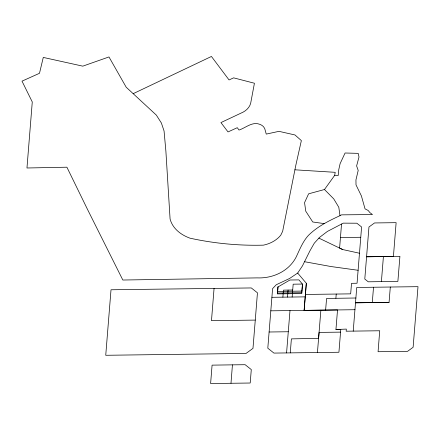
<?xml version="1.0" encoding="UTF-8"?>
<svg xmlns="http://www.w3.org/2000/svg" width="440" height="440" viewBox="0 0 440 440"><rect width="100%" height="100%" fill="white"/><g stroke="black" fill="none" stroke-linecap="round" stroke-linejoin="round"><path stroke-width="0.66" d="M230.984 383.268L232.441 364.854L245.135 364.705L251.29 369.578L250.206 383.02L210.612 383.537L212.08 365.139L232.441 364.854M255.272 320.095L257.45 292.82L251.295 287.942L111.012 289.773L105.738 355.289L246.032 353.441L252.978 348.375L255.272 320.095L211.481 320.661L214.06 288.425M271.898 297.308L272.586 288.635L276.254 284.746L289.614 278.471L297.671 273.059L302.462 265.876L309.887 250.921L314.286 243.194L319.555 237.397L327.382 231.44L343.277 223.141L356.834 223.212L361.592 226.985L357.06 283.245L351.522 283.327L350.669 293.86L305.426 294.448L304.128 310.382L337.524 309.942L335.945 329.511L340.786 329.318L338.927 352.253L273.933 353.089L267.806 348.189L271.898 297.308L305.212 296.863L306.323 283.267L297.671 273.059M278.041 286.918L277.552 293.057L301.851 292.732M290.274 352.875L291.385 338.872L318.588 338.388L320.87 310.167L354.954 309.711M305.426 294.448L306.323 283.267M359.497 253.231L342.683 249.546L339.603 248.078L341.534 224.048M282.887 297.159L283.448 290.125L292.71 290.004M287.518 297.099L288.079 290.065M286.572 352.908L289.993 310.574M292.144 297.039L293.172 284.185L302.434 284.059L301.868 291.093M304.128 310.382L305.212 296.863M317.438 352.523L319.077 332.404L340.543 332.129M353.221 331.122L356.736 287.458L418 286.671L413.116 347.286L407.561 351.34L378.07 351.72L379.72 330.764L346.159 331.205L346.335 329.087L335.945 329.511M390.308 287.034L389.065 302.379L355.493 302.803L372.284 302.605L373.522 287.243M381.398 281.627L397.875 281.413L399.916 256.333L366.581 256.784L393.426 256.432L396.127 222.662L374.528 222.954L368.962 226.996L364.793 279.037L368.252 281.809L381.398 281.627L383.416 256.553M325.606 310.101L326.596 298.402L335.885 298.298L336.232 294.052M324.175 223.603L312.747 221.986L305.773 211.228L304.552 202.637L308.616 193.815L324.489 189.519L334.675 175.346L335.198 172.326L294.905 169.807M133.172 93.671L211.437 56.463L229.059 79.954L233.629 77.853L254.424 83.243L250.657 103.323C249.634 107.206 246.609 110.248 243.15 112.123L220.935 122.584L228.03 131.934L237.281 127.683L239.019 130.059C245.713 127.875 252.351 121.264 259.892 124.366A10.873 8.157 -7.8 0 1 263.571 126.814L264.688 128.469L266.255 134.096L278.971 131.346L294.959 134.959L301.361 140.591L295.752 165.589L282.661 231.275L280.77 235.186A26.67 20.009 -7.8 0 1 263.445 245.152C238.86 245.812 214.022 243.436 189.976 238.172C180.983 234.922 172.673 228.679 170.088 219.071L165.886 151.168L164.065 130.994L161.37 122.986L156.332 115.099L126.198 87.219L108.977 56.942L82.792 66.154L43.279 57.425L39.49 73.288L22 81.147L32.274 101.959L26.967 167.992L66.897 167.2L87.489 209.369L122.826 280.027L257.191 277.888C272.751 278.531 288.723 271.387 296.104 257.158C299.684 249.618 302.704 241.67 308.407 235.406C317.389 226.507 328.647 220.907 339.999 215.655L341.517 214.852L372.466 214.555L369.952 212.657L368.17 210.48L365.035 208.852L361.405 195.932L356.015 184.899L355.944 179.922L358.199 170.434L356.615 165.935L359.002 156.998L358.188 153.357L345.081 153.005L340.109 163.653L338.75 169.725L338.201 175.505L334.675 175.346M335.885 298.298L355.894 298.001M340.472 237.545L360.762 237.27M277.684 291.418L301.983 291.093M372.284 302.605L389.065 302.379M270.809 310.822L320.87 310.167M269.11 332.002L288.283 331.743M358.116 270.281L331.001 266.541L304.507 261.701M318.895 238.123L342.683 249.546M324.489 189.519L333.735 198.869L338.8 207.268L339.999 215.655M277.921 286.985L277.371 293.893L301.785 293.568L302.533 284.18L298.898 279.889L289.905 280.011L277.921 286.985"/></g></svg>
